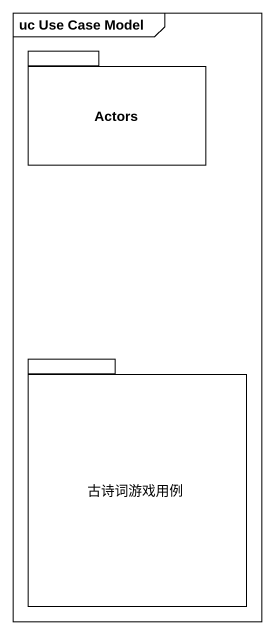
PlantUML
@startuml
mainframe uc Use Case Model
package Actors {
}
package 古诗词游戏用例 {
}
@enduml
